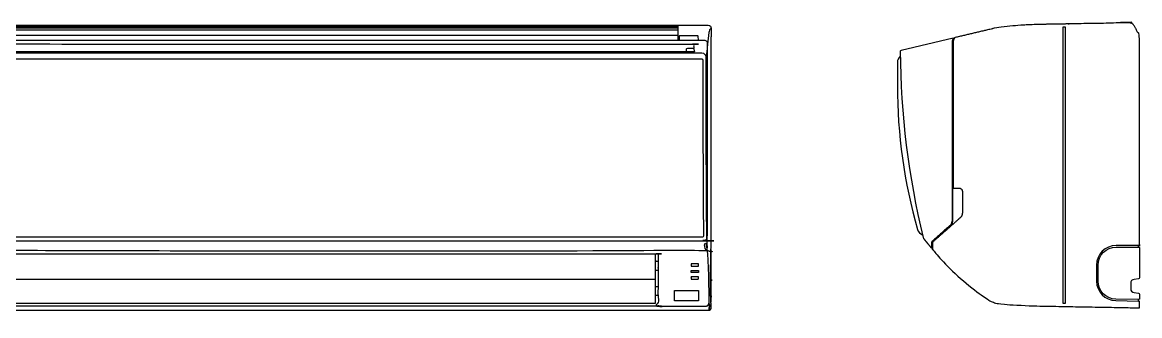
# Model space of a CAD drawing. Header units: millimetres. Extents: x 1291 to 5660, y 748 to 2981.
# Drawn here: x 4464 to 5611, y 1767 to 2068 of the extents above; entities that cross this region are included whole.
import ezdxf

# ---------------------------------------------------------------- set-up
doc = ezdxf.new("R2010")
doc.units = ezdxf.units.MM

msp = doc.modelspace()

# ---------------------------------------------------------------- linework, layer by layer
for points in [[(4381.7, 1781.1, 0.005088), (4381.8, 1785.1, 0.003993), (4381.9, 1796.2, 0.002251), (4381.9, 1817, 0.005555), (4381.8, 1832.8, 0.003304), (4381.7, 1835.5), (4381.4, 1835.5, -0.401828), (4381.1, 1835.8, -0.016639), (4381.1, 1836.5), (4381.1, 2053.4), (4381.2, 2062.4, -0.409191), (4384.2, 2065.4), (5168, 2065.4, -0.409243), (5171, 2062.4), (5171.1, 2053.4)], [(4415.4, 2049.7), (4415.4, 2065.1, -0.017947), (4418.4, 2065.2), (5133.8, 2065.2, -0.015613), (5136.8, 2065.1), (5136.8, 2049.7)], [(5138.3, 2049.7), (5138.3, 2054.5, -0.304186), (5138.8, 2054.7), (5156.9, 2054.7)], [(5171, 2062.4), (5169.4, 2060.8, 0.088122), (5169.1, 2060.2, 0.040112), (5168.6, 2057.9), (5167.3, 2046.1)], [(4385, 1856.6), (4385.5, 1840.9), (4385.5, 1836.6), (4386.2, 1845.7), (4386.8, 2033, -0.408489), (4390.8, 2037.1), (5161.5, 2037.1, -0.41022), (5165.4, 2033, 0.001798), (5166.1, 1845.7), (5166.7, 1836.7), (5166.8, 1840.9), (5167.2, 1856.6, 0.007073), (5167.3, 1862.4), (5167.3, 2045.4, 0.02734), (5167.1, 2047.6, 0.293244), (5164.7, 2049.7), (4387.5, 2049.7, 0.361124), (4384.9, 2046.5), (4384.9, 1862.4, 0.005545), (4385, 1856.6)], [(5420.4, 2051.9), (5419.4, 2051.9), (5419.4, 2052.2), (5365.9, 2039.6, 0.347802), (5365.1, 2038.6, 0.05904), (5388.7, 1847.2)], [(5419.8, 2051.6), (5419.3, 2050.6, 0.096015), (5418.8, 2047.9), (5418.8, 1865.6, -0.2057), (5415.7, 1858.5), (5398.1, 1843, 0.212844), (5397.8, 1842.3), (5397.8, 1836.8, -0.410885), (5397.3, 1836.3), (5397.3, 1836.3)], [(5365.1, 2033.5, 0.229298), (5362.1, 2027.2), (5362.1, 2003.5, 0.069527), (5382.8, 1855.5, 0.247979), (5388, 1850.1)], [(5170.8, 1781), (5170.6, 1781.1, -0.006411), (5170.5, 1783.8, -0.00472), (5170.4, 1799.9, -0.004227), (5170.6, 1834.6, -0.015449), (5170.8, 1836.5), (5170.7, 1836.5)], [(5609.6, 1839), (5586.6, 1839, 0.411541), (5566.6, 1819), (5566.6, 1802.4, 0.406399), (5586.2, 1782.4), (5609.5, 1782), (5609.5, 1783.5), (5586.3, 1783.9, -0.407199), (5568.1, 1802.5)], [(5568.1, 1802.4), (5568.1, 1819, -0.411581), (5586.6, 1837.5), (5609.6, 1837.5)], [(5609.6, 1837.5, -0.415345), (5610.6, 1836.5), (5610.6, 1805.9, -0.374267), (5609.7, 1804.9), (5605.1, 1804.3, 0.377112), (5601.6, 1800.4), (5601.6, 1794.7, 0.376379), (5605.1, 1790.7), (5609.7, 1790.1, -0.375733), (5610.6, 1789.1), (5610.6, 1784.5, -0.437313), (5609.5, 1783.5)], [(5113.9, 1813.2, -0.412628), (5114.4, 1813.7), (5116.4, 1813.7)], [(5113.9, 1797.3, 0.319786), (5114.4, 1796.9), (5116.4, 1796.9)], [(5610.6, 1775.3), (5610.6, 1781.1, 0.435851), (5609.5, 1782)], [(4381.1, 1775.5, 0.40931), (4384.1, 1772.5), (5168.2, 1772.5, 0.410249), (5171.1, 1775.5)]]:
    msp.add_lwpolyline(points, format="xyb")
for points in [[(5602.8, 2067.9), (5602.8, 2068.4), (5591.3, 2068.2), (5591.2, 2067.7)], [(5136.8, 2063.7), (4415.4, 2063.7)], [(4415.4, 2062.6), (5136.8, 2062.6)], [(5136.8, 2060.4), (4415.4, 2060.4)], [(4415.4, 2055.3), (5136.8, 2055.3)], [(5157.3, 2054.5), (5157.7, 2049.7)], [(5167.3, 2045.8), (5166.4, 2038.1), (5165.4, 2033)], [(5406.7, 1850.6), (5406.7, 1850)], [(5407, 1850.8), (5407.1, 1850.3)], [(4428.1, 1779.8), (5113.9, 1779.8), (5113.9, 1830.5)], [(5114.4, 1822.9), (5116.4, 1822.9)], [(5150.6, 1817.9), (5157.6, 1817.9)], [(5113.9, 1804.2), (4428.1, 1804.2)], [(5601.2, 1774.7), (5601.2, 1775.2)], [(5607.6, 1775.1), (5607.6, 1774.6), (5601.2, 1774.7)]]:
    msp.add_lwpolyline(points)
msp.add_lwpolyline([(5532.3, 2063.7), (5534.3, 2063.7), (5534.3, 1779.4), (5532.3, 1779.4)], close=True)
msp.add_lwpolyline([(5163, 1848.8, -0.396668), (5162, 1847.6), (4390.3, 1847.6, -0.407052), (4389.3, 1848.8, 0.001538), (4389.9, 2029.6, -0.39), (4390.9, 2030.9), (5161.4, 2030.9, -0.399469), (5162.4, 2029.6, 0.001538)], format="xyb", close=True)
for points, weights, knots in [([(5609.5, 1837.5), (5609.5, 1838), (5609.5, 1838.5), (5609.5, 1839), (5610.1, 1839), (5610.6, 1839.4), (5610.6, 1840), (5610.6, 1911.8), (5610.6, 1983.6), (5610.6, 2055.3), (5608.2, 2059.5), (5605.8, 2063.7), (5603.3, 2067.9), (5573.2, 2067.4), (5543, 2066.8), (5512.8, 2066.3), (5497.3, 2066.1), (5481.9, 2065.1), (5466.5, 2063.4), (5451.3, 2059.8), (5436.1, 2056.2), (5420.9, 2052.6), (5420.8, 2052.6), (5420.7, 2052.4), (5420.6, 2052.3), (5420.4, 2051.7), (5420.1, 2051.1), (5419.9, 2050.6), (5419.5, 2049.7), (5419.3, 2048.8), (5419.3, 2047.8), (5419.3, 1998.2), (5419.3, 1948.6), (5419.3, 1899), (5419.3, 1898.5), (5419.7, 1898), (5420.3, 1898), (5422.1, 1898), (5423.8, 1898), (5425.6, 1898), (5427.5, 1898), (5428.8, 1896.7), (5428.8, 1894.8), (5428.8, 1887.4), (5428.8, 1880), (5428.8, 1872.5), (5428.8, 1870.5), (5427.9, 1868.6), (5426.4, 1867.3), (5417.1, 1859.1), (5407.9, 1851), (5398.6, 1842.9), (5398.4, 1842.7), (5398.3, 1842.4), (5398.3, 1842.2), (5398.3, 1840), (5398.3, 1837.8), (5398.3, 1835.6), (5398.3, 1835.2), (5398.4, 1834.9), (5398.6, 1834.6), (5414.9, 1814.7), (5434, 1797.5), (5455.5, 1783.3), (5458.8, 1781.1), (5462.5, 1779.8), (5466.5, 1779.3), (5479, 1777.9), (5491.5, 1777.1), (5504.1, 1776.9), (5539.5, 1776.3), (5574.9, 1775.7), (5610.3, 1775)], [1, 1, 1, 1, 0.80588632765, 0.80588632765, 1, 1, 1, 1, 1, 1, 1, 1, 1, 1, 0.999282704483, 0.999282704483, 1, 1, 1, 1, 1, 1, 1, 1, 1, 1, 0.985803382397, 0.985803382397, 1, 1, 1, 1, 0.807353784968, 0.807353784968, 1, 1, 1, 1, 0.80685006638, 0.80685006638, 1, 1, 1, 1, 0.940988352922, 0.940988352922, 1, 1, 1, 1, 0.940399250329, 0.940399250329, 1, 1, 1, 1, 0.959327710684, 0.959327710684, 1, 0.992426114302, 0.992426114302, 1, 0.981599804085, 0.981599804085, 1, 0.99925855934, 0.99925855934, 1, 1, 1, 1], [0, 0, 0, 0, 1, 1, 1, 2.565918, 2.565918, 2.565918, 3.565918, 3.565918, 3.565918, 4.565918, 4.565918, 4.565918, 5.565918, 5.565918, 5.565918, 5.658703, 5.658703, 5.658703, 6.658703, 6.658703, 6.658703, 7.658703, 7.658703, 7.658703, 8.658703, 8.658703, 8.658703, 9.072185, 9.072185, 9.072185, 10.072185, 10.072185, 10.072185, 11.631852, 11.631852, 11.631852, 12.631852, 12.631852, 12.631852, 14.193667, 14.193667, 14.193667, 15.193667, 15.193667, 15.193667, 16.041512, 16.041512, 16.041512, 17.041512, 17.041512, 17.041512, 17.893643, 17.893643, 17.893643, 18.893643, 18.893643, 18.893643, 19.595862, 19.595862, 19.595862, 19.897623, 19.897623, 19.897623, 20.368606, 20.368606, 20.368606, 20.46294, 20.46294, 20.46294, 21.46294, 21.46294, 21.46294, 21.46294]), ([(4398.4, 2038.1), (4398.4, 2038.1), (4398.5, 2038.2), (4398.5, 2038.2), (4398.7, 2039.2), (4398.9, 2040.3), (4399.1, 2041.4), (4399.1, 2042.9), (4399.1, 2044.4), (4399.1, 2045.9), (4399.1, 2046), (4399.1, 2046), (4399.1, 2046.1), (4650.4, 2046.1), (4901.8, 2046.1), (5153.2, 2046.1), (5153.1, 2046), (5153.1, 2046), (5153.1, 2045.9), (5153.1, 2044.4), (5153.1, 2042.9), (5153.1, 2041.4), (5150.6, 2041.4), (5148, 2041.4), (5145.4, 2041.4), (5145.4, 2040.3), (5145.4, 2039.2), (5145.4, 2038.1)], [1, 1, 1, 1, 1, 1, 1, 1, 1, 1, 0.997335173075, 0.997335173075, 1, 1, 1, 1, 1, 1, 1, 1, 1, 1, 1, 1, 1, 1, 1, 1], [0, 0, 0, 0, 1, 1, 1, 2, 2, 2, 3, 3, 3, 3.178883, 3.178883, 3.178883, 4.178883, 4.178883, 4.178883, 5.178883, 5.178883, 5.178883, 6.178883, 6.178883, 6.178883, 7.178883, 7.178883, 7.178883, 8.178883, 8.178883, 8.178883, 8.178883]), ([(5419.4, 2051.9), (5419.2, 2051.6), (5419.1, 2051.3), (5419, 2051), (5418.5, 2050.1), (5418.3, 2049), (5418.3, 2047.9), (5418.3, 1987), (5418.3, 1926), (5418.3, 1865.1), (5418.3, 1862.7), (5417.3, 1860.6), (5415.6, 1859.1), (5409.7, 1853.9), (5403.7, 1848.6), (5397.8, 1843.4), (5397.5, 1843.1), (5397.3, 1842.7), (5397.3, 1842.3), (5397.3, 1840.3), (5397.3, 1838.2), (5397.3, 1836.2), (5394.6, 1839.6), (5391.8, 1843), (5389.1, 1846.4)], [1, 1, 1, 1, 0.984764834921, 0.984764834921, 1, 1, 1, 1, 0.940842303029, 0.940842303029, 1, 1, 1, 1, 1, 1, 1, 1, 1, 1, 1, 1, 1], [0, 0, 0, 0, 1, 1, 1, 1.428395, 1.428395, 1.428395, 2.428395, 2.428395, 2.428395, 3.277305, 3.277305, 3.277305, 4.277305, 4.277305, 4.277305, 5.277305, 5.277305, 5.277305, 6.277305, 6.277305, 6.277305, 7.277305, 7.277305, 7.277305, 7.277305]), ([(4381.2, 1779.4), (4381.2, 1779.4), (4381.1, 1779.3), (4381.1, 1779.2), (4381.1, 1778), (4381.1, 1776.8), (4381.1, 1775.5), (4381.6, 1776), (4382, 1776.4), (4382.5, 1776.9), (4383, 1777.3), (4383.4, 1777.8), (4383.4, 1778.5), (4383.6, 1779.4), (4383.7, 1780.3), (4383.8, 1781.1), (4383.9, 1782), (4383.9, 1782.9), (4383.9, 1783.8), (4384.6, 1801.4), (4385.1, 1819), (4385.5, 1836.5), (4385.6, 1834.8), (4386.8, 1833.7), (4388.5, 1833.7), (4646.9, 1833.7), (4905.3, 1833.7), (5163.8, 1833.7), (5164.6, 1833.7), (5165.3, 1834), (5165.9, 1834.6), (5166.4, 1835.1), (5166.7, 1835.9), (5166.7, 1836.7), (5167.1, 1819), (5167.6, 1801.4), (5168.3, 1783.8), (5168.3, 1782.5), (5168.4, 1781.1), (5168.6, 1779.8), (5168.7, 1779.2), (5168.8, 1778.6), (5169, 1778), (5169, 1777.8), (5169.1, 1777.6), (5169.3, 1777.4), (5169.9, 1776.8), (5170.5, 1776.1), (5171.1, 1775.5), (5171.1, 1776.5), (5171.1, 1777.6), (5171.1, 1778.6), (5171.1, 1778.8), (5171.1, 1779), (5171.1, 1779.2), (5171.1, 1779.3), (5171.1, 1779.4), (5171, 1779.4), (5170.9, 1779.6), (5170.8, 1779.7), (5170.7, 1779.8), (5170.6, 1780.2), (5170.6, 1780.6), (5170.6, 1781.1), (5170.6, 1781.1), (5170.6, 1781), (5170.6, 1781)], [1, 1, 1, 1, 1, 1, 1, 1, 1, 1, 0.935727555753, 0.935727555753, 1, 0.998576857667, 0.998576857667, 1, 0.999918034762, 0.999918034762, 1, 0.999971710209, 0.999971710209, 1, 0.809590522351, 0.809590522351, 1, 1, 1, 1, 0.947819218893, 0.947819218893, 1, 0.947819218893, 0.947819218893, 1, 0.99997114527, 0.99997114527, 1, 0.99894899702, 0.99894899702, 1, 0.998679332404, 0.998679332404, 1, 0.981177266932, 0.981177266932, 1, 1, 1, 1, 1, 1, 1, 0.999880020575, 0.999880020575, 1, 0.943868914683, 0.943868914683, 1, 1, 1, 1, 0.999820862481, 0.999820862481, 1, 1, 1, 1], [0, 0, 0, 0, 1, 1, 1, 2, 2, 2, 3, 3, 3, 3.885433, 3.885433, 3.885433, 4.016138, 4.016138, 4.016138, 4.0475, 4.0475, 4.0475, 4.065925, 4.065925, 4.065925, 5.616026, 5.616026, 5.616026, 6.616026, 6.616026, 6.616026, 7.412589, 7.412589, 7.412589, 8.209152, 8.209152, 8.209152, 8.22776, 8.22776, 8.22776, 8.340078, 8.340078, 8.340078, 8.465988, 8.465988, 8.465988, 8.942374, 8.942374, 8.942374, 9.942374, 9.942374, 9.942374, 10.942374, 10.942374, 10.942374, 10.980319, 10.980319, 10.980319, 11.806904, 11.806904, 11.806904, 12.806904, 12.806904, 12.806904, 12.853269, 12.853269, 12.853269, 13.853269, 13.853269, 13.853269, 13.853269]), ([(4386.2, 1845.7), (4386.1, 1845.1), (4386.4, 1844.6), (4386.9, 1844.3), (4387.7, 1844), (4388.4, 1843.8), (4389.2, 1843.9), (4647.2, 1843.9), (4905.1, 1843.9), (5163, 1843.9), (5163.6, 1843.9), (5164.2, 1844), (5164.8, 1844.1), (5165, 1844.2), (5165.2, 1844.3), (5165.4, 1844.4), (5165.9, 1844.7), (5166.1, 1845.2), (5166.1, 1845.7)], [1, 0.883512612403, 0.883512612403, 1, 0.978762883435, 0.978762883435, 1, 1, 1, 1, 0.993223862212, 0.993223862212, 1, 1, 1, 1, 0.902262443475, 0.902262443475, 1], [0, 0, 0, 0, 1.200236, 1.200236, 1.200236, 1.706408, 1.706408, 1.706408, 2.706408, 2.706408, 2.706408, 2.991806, 2.991806, 2.991806, 3.991806, 3.991806, 3.991806, 5.088476, 5.088476, 5.088476, 5.088476]), ([(5116.4, 1829.6), (5116.4, 1830.1), (5116, 1830.5), (5115.4, 1830.5), (4885.8, 1830.5), (4656.2, 1830.5), (4426.6, 1830.5), (4426, 1830.5), (4425.6, 1830.1), (4425.6, 1829.5), (4425.6, 1812), (4425.6, 1794.4), (4425.6, 1776.9), (4426.4, 1776.7), (4427.3, 1776.6), (4428.1, 1776.7), (4656.7, 1776.7), (4885.3, 1776.7), (5113.9, 1776.7), (5114.8, 1776.6), (5115.6, 1776.7), (5116.4, 1776.9), (5116.4, 1794.5), (5116.4, 1812), (5116.4, 1829.6)], [1, 1, 1, 1, 1, 1, 1, 0.809796067974, 0.809796067974, 1, 1, 1, 1, 0.995401895252, 0.995401895252, 1, 1, 1, 1, 0.995765002844, 0.995765002844, 1, 1, 1, 1], [0, 0, 0, 0, 1, 1, 1, 2, 2, 2, 3.549219, 3.549219, 3.549219, 4.549219, 4.549219, 4.549219, 4.784253, 4.784253, 4.784253, 5.784253, 5.784253, 5.784253, 6.009805, 6.009805, 6.009805, 7.009805, 7.009805, 7.009805, 7.009805]), ([(5170.8, 1781), (5171, 1781), (5171.1, 1781.2), (5171.1, 1781.3), (5171.1, 1781.5), (5171.1, 1781.8), (5171.1, 1782), (5171.1, 1783.5), (5171.1, 1785.1), (5171.1, 1786.6), (5171.2, 1787.1), (5171.1, 1787.5), (5171, 1787.9), (5171, 1788.2), (5171, 1788.5), (5171, 1788.9), (5171, 1793), (5171, 1797.1), (5171, 1801.2), (5171, 1801.6), (5171, 1801.9), (5171.1, 1802.2), (5171.1, 1802.6), (5171.2, 1802.9), (5171.1, 1803.3), (5171.1, 1813.6), (5171.1, 1823.8), (5171.1, 1834.1)], [1, 1, 1, 1, 1, 1, 1, 1, 1, 1, 0.994816749184, 0.994816749184, 1, 0.999986704165, 0.999986704165, 1, 0.999967107514, 0.999967107514, 1, 0.999882518953, 0.999882518953, 1, 0.995969738494, 0.995969738494, 1, 1, 1, 1], [0, 0, 0, 0, 1, 1, 1, 2, 2, 2, 3, 3, 3, 3.249559, 3.249559, 3.249559, 3.26219, 3.26219, 3.26219, 3.282058, 3.282058, 3.282058, 3.319605, 3.319605, 3.319605, 3.539633, 3.539633, 3.539633, 4.539633, 4.539633, 4.539633, 4.539633]), ([(5157.9, 1813.2), (5157.8, 1813.4), (5157.7, 1813.5), (5157.6, 1813.4), (5155.3, 1813.4), (5153, 1813.4), (5150.6, 1813.4), (5150.5, 1813.5), (5150.4, 1813.4), (5150.3, 1813.2), (5150.4, 1812.7), (5150.4, 1812.1), (5150.4, 1811.5), (5150.4, 1811.3), (5150.5, 1811.2), (5150.7, 1811.2), (5153, 1811.2), (5155.3, 1811.2), (5157.6, 1811.2), (5157.7, 1811.2), (5157.7, 1811.2), (5157.8, 1811.2), (5157.9, 1811.3), (5157.9, 1811.4), (5157.9, 1811.4), (5157.9, 1812), (5157.9, 1812.6), (5157.9, 1813.2)], [1, 1, 1, 1, 1, 1, 1, 1, 1, 1, 1, 1, 1, 1, 1, 1, 1, 1, 1, 0.949188862537, 0.949188862537, 1, 0.949188862537, 0.949188862537, 1, 1, 1, 1], [0, 0, 0, 0, 1, 1, 1, 2, 2, 2, 3, 3, 3, 4, 4, 4, 5, 5, 5, 6, 6, 6, 6.785901, 6.785901, 6.785901, 7.571802, 7.571802, 7.571802, 8.571802, 8.571802, 8.571802, 8.571802]), ([(5157.6, 1817.9), (5157.8, 1817.9), (5157.9, 1818.1), (5157.9, 1818.2), (5157.9, 1818.8), (5157.9, 1819.3), (5157.9, 1819.9), (5157.9, 1820.1), (5157.7, 1820.1), (5157.6, 1820.1), (5155.3, 1820.1), (5153, 1820.1), (5150.6, 1820.1)], [1, 1, 1, 1, 1, 1, 1, 0.816172841431, 0.816172841431, 1, 1, 1, 1], [0, 0, 0, 0, 1, 1, 1, 2, 2, 2, 3.521674, 3.521674, 3.521674, 4.521674, 4.521674, 4.521674, 4.521674]), ([(5150.4, 1805), (5150.4, 1804.8), (5150.5, 1804.6), (5150.7, 1804.6), (5153, 1804.6), (5155.3, 1804.6), (5157.6, 1804.6), (5157.8, 1804.6), (5157.9, 1804.8), (5157.9, 1804.9), (5157.9, 1805.5), (5157.9, 1806.1), (5157.9, 1806.7), (5157.9, 1806.8), (5157.7, 1806.9), (5157.6, 1806.9), (5155.3, 1806.9), (5152.9, 1806.9), (5150.6, 1806.9), (5150.5, 1806.9), (5150.4, 1806.8), (5150.3, 1806.7), (5150.4, 1806.1), (5150.4, 1805.5), (5150.4, 1804.9)], [1, 1, 1, 1, 1, 1, 1, 0.814557991796, 0.814557991796, 1, 1, 1, 1, 0.807244712726, 0.807244712726, 1, 1, 1, 1, 1, 1, 1, 1, 1, 1], [0, 0, 0, 0, 1, 1, 1, 2, 2, 2, 3.528687, 3.528687, 3.528687, 4.528687, 4.528687, 4.528687, 6.088819, 6.088819, 6.088819, 7.088819, 7.088819, 7.088819, 8.088819, 8.088819, 8.088819, 9.088819, 9.088819, 9.088819, 9.088819]), ([(5133.3, 1792.5), (5133.3, 1789.2), (5133.3, 1785.8), (5133.3, 1782.5), (5133.4, 1782.2), (5133.6, 1782.1), (5133.8, 1782.1), (5141.7, 1782.1), (5149.6, 1782.1), (5157.4, 1782.1), (5157.7, 1782.1), (5157.8, 1782.2), (5157.9, 1782.4), (5157.9, 1785.8), (5157.9, 1789.2), (5157.9, 1792.5), (5157.8, 1792.7), (5157.7, 1792.9), (5157.4, 1792.8), (5149.6, 1792.8), (5141.7, 1792.8), (5133.8, 1792.8), (5133.6, 1792.9), (5133.4, 1792.7), (5133.3, 1792.5)], [1, 1, 1, 1, 0.840637662422, 0.840637662422, 1, 1, 1, 1, 0.847338226004, 0.847338226004, 1, 1, 1, 1, 0.822764750905, 0.822764750905, 1, 1, 1, 1, 1, 1, 1], [0, 0, 0, 0, 1, 1, 1, 2.41202, 2.41202, 2.41202, 3.41202, 3.41202, 3.41202, 4.79277, 4.79277, 4.79277, 5.79277, 5.79277, 5.79277, 7.285543, 7.285543, 7.285543, 8.285543, 8.285543, 8.285543, 9.285543, 9.285543, 9.285543, 9.285543]), ([(5116.4, 1777.8), (5116.4, 1777.3), (5116.9, 1776.8), (5117.4, 1776.8), (5133.5, 1776.8), (5149.6, 1776.8), (5165.6, 1776.8), (5167.4, 1776.8), (5168.6, 1778.1), (5168.6, 1779.8)], [1, 1, 1, 1, 1, 1, 1, 0.807036370059, 0.807036370059, 1], [0, 0, 0, 0, 1, 1, 1, 2, 2, 2, 3.561021, 3.561021, 3.561021, 3.561021])]:
    msp.add_rational_spline(points, weights, degree=3, knots=knots)
for points in [[(5157.4, 2054.5), (5157.3, 2054.7), (5157.1, 2054.7), (5156.9, 2054.7)], [(5388.7, 1847.2), (5388.8, 1846.9), (5388.9, 1846.6), (5389.1, 1846.4)], [(5113.9, 1823.5), (5113.9, 1823.2), (5114.1, 1822.9), (5114.4, 1822.9)], [(5610.3, 1775), (5610.5, 1775), (5610.6, 1775.2), (5610.6, 1775.3)]]:
    msp.add_open_spline(points, degree=3)
for points, knots in [([(5170.8, 1836.5), (5171, 1836.5), (5171.1, 1836.7), (5171.1, 1836.8), (5171.1, 1837.1), (5171.1, 1837.3), (5171.1, 1837.5), (5171.1, 1909.5), (5171.1, 1981.4), (5171.1, 2053.4)], [0, 0, 0, 0, 1, 1, 1, 2, 2, 2, 3, 3, 3, 3]), ([(5419.8, 2051.6), (5419.8, 2051.7), (5419.8, 2051.8), (5419.6, 2051.9), (5419.6, 2051.9), (5419.6, 2051.9), (5419.5, 2051.9)], [0, 0, 0, 0, 1, 1, 1, 2, 2, 2, 2]), ([(5153.1, 2041.4), (5153.3, 2040.3), (5153.6, 2039.3), (5153.8, 2038.2), (5153.8, 2038.2), (5153.8, 2038.1), (5153.8, 2038.1), (4902, 2038.1), (4650.2, 2038.1), (4398.4, 2038.1)], [0, 0, 0, 0, 1, 1, 1, 2, 2, 2, 3, 3, 3, 3]), ([(5171.1, 1834.1), (5171.1, 1834.3), (5171.1, 1834.5), (5171.1, 1834.7), (5171.1, 1834.9), (5171, 1835), (5170.8, 1835), (5170.7, 1835), (5170.7, 1835), (5170.6, 1835)], [0, 0, 0, 0, 1, 1, 1, 2, 2, 2, 3, 3, 3, 3]), ([(5150.6, 1820.1), (5150.5, 1820.2), (5150.4, 1820.1), (5150.3, 1819.9), (5150.4, 1819.4), (5150.4, 1818.8), (5150.4, 1818.2), (5150.4, 1818.1), (5150.5, 1818), (5150.6, 1817.9)], [0, 0, 0, 0, 1, 1, 1, 2, 2, 2, 3, 3, 3, 3]), ([(5116.4, 1787.7), (5115.8, 1787.7), (5115.1, 1787.7), (5114.4, 1787.7), (5114.1, 1787.7), (5113.9, 1787.5), (5113.9, 1787.2)], [0, 0, 0, 0, 1, 1, 1, 2, 2, 2, 2])]:
    msp.add_open_spline(points, degree=3, knots=knots)

doc.saveas('drawing.dxf')
